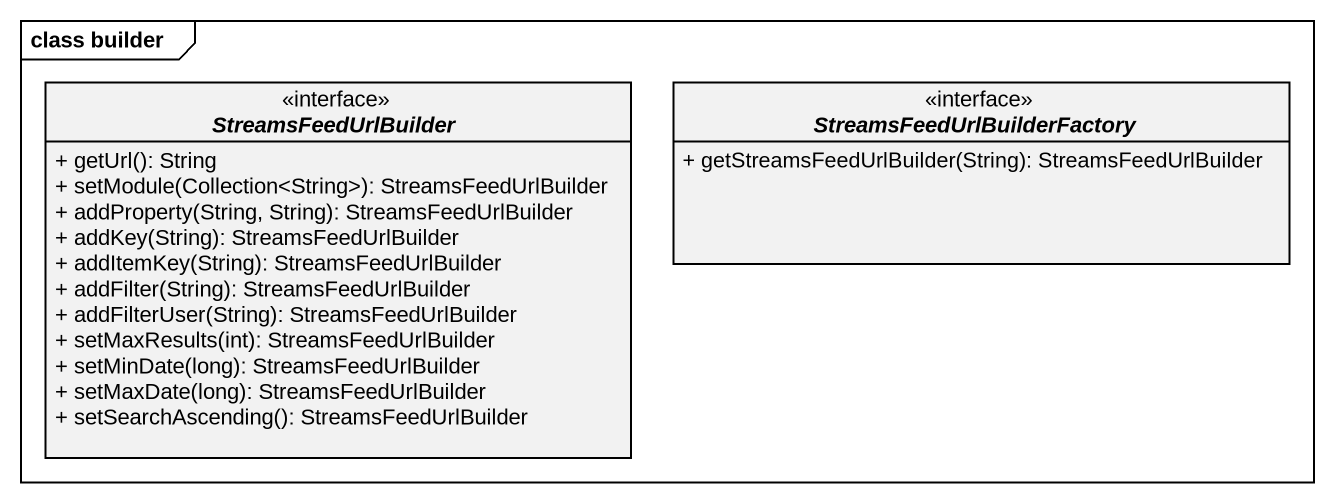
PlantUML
@startuml
mainframe class builder
hide circle
hide empty members
skinparam classAttributeIconSize 0
interface StreamsFeedUrlBuilder <<interface>> {
  + getUrl(): String
  + setModule(Collection<String>): StreamsFeedUrlBuilder
  + addProperty(String, String): StreamsFeedUrlBuilder
  + addKey(String): StreamsFeedUrlBuilder
  + addItemKey(String): StreamsFeedUrlBuilder
  + addFilter(String): StreamsFeedUrlBuilder
  + addFilterUser(String): StreamsFeedUrlBuilder
  + setMaxResults(int): StreamsFeedUrlBuilder
  + setMinDate(long): StreamsFeedUrlBuilder
  + setMaxDate(long): StreamsFeedUrlBuilder
  + setSearchAscending(): StreamsFeedUrlBuilder
}
interface StreamsFeedUrlBuilderFactory <<interface>> {
  + getStreamsFeedUrlBuilder(String): StreamsFeedUrlBuilder
}
@enduml
